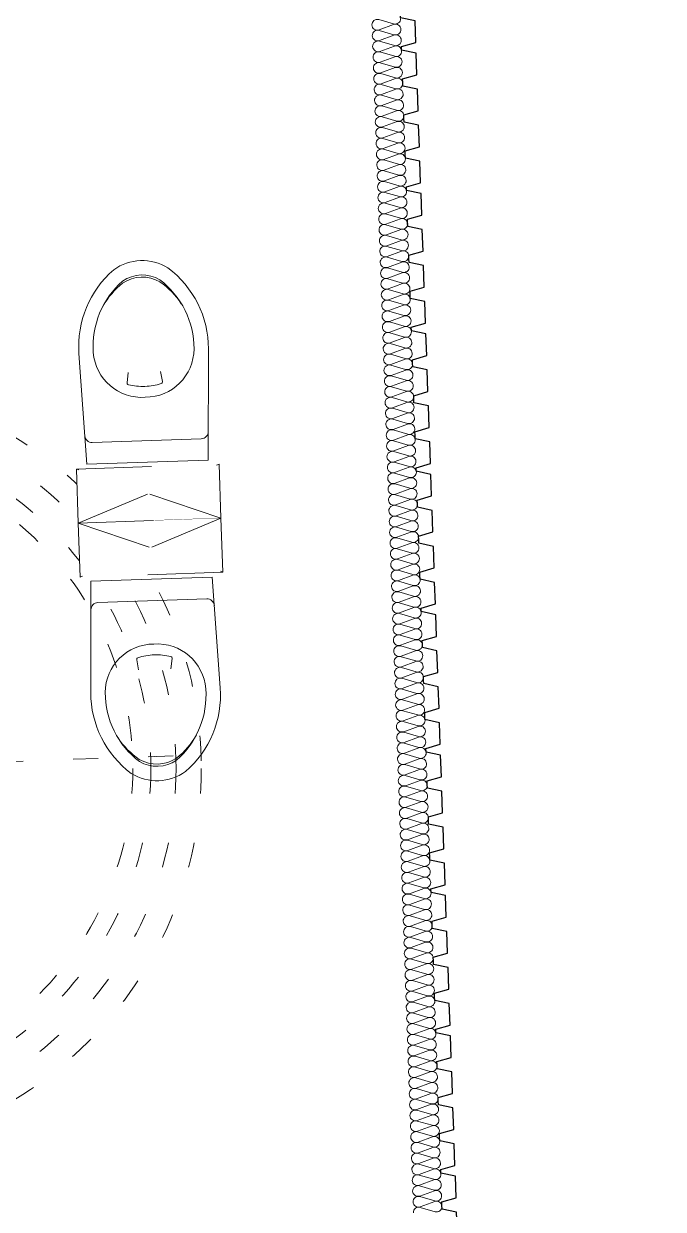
# Model space of a CAD drawing. Header units: millimetres. Extents: x 3476 to 38328, y 1439 to 26921.
# Drawn here: x 13611.8 to 13789.5, y 23520.6 to 23849.8 of the extents above; entities that cross this region are included whole.
import ezdxf

# ---------------------------------------------------------------- set-up
doc = ezdxf.new("R2010")
doc.units = ezdxf.units.MM
doc.header["$LTSCALE"] = 100
doc.header["$MEASUREMENT"] = 0
for name, pattern in [('STYLE_01', [0.41664, 0.20828, -0.20836]), ('STYLE_03', [1.25, 1.04164, -0.20836]), ('STYLE_05', [0.20828, 0.069425, -0.138855])]:
    doc.linetypes.add(name, pattern=pattern)
doc.layers.add('--W-GROEN-ZA', color=1, linetype='CONTINUOUS')
for name, color, linetype, lineweight in [('Geen', 7, 'CONTINUOUS', 15), ('Isolatie', 173, 'CONTINUOUS', 5), ('regenwatertank', 7, 'STYLE_03', 5), ('Sanitair', 7, 'STYLE_03', 5), ('sanitaire wandjes', 7, 'CONTINUOUS', 5), ('VORM constructie nieuw', 92, 'CONTINUOUS', 30)]:
    doc.layers.add(name, color=color, linetype=linetype, lineweight=lineweight)

# ---------------------------------------------------------------- blocks, each defined once
blk = doc.blocks.new('Groep-7')
at = {"layer": 'regenwatertank', "color": 9, "linetype": 'STYLE_05', "lineweight": 5}
for p, q in [((475.27, -5.5), (475.27, -90.5)), ((475.27, -93.5), (475.27, -106.5)), ((465.77, -100), (380.77, -100)), ((468.77, -100), (481.77, -100)), ((569.77, -100), (484.77, -100)), ((475.27, -109.5), (475.27, -194.5))]:
    blk.add_line(p, q, dxfattribs=at)
blk = doc.blocks.new('Groep-8')
at = {"layer": 'regenwatertank', "color": 9, "linetype": 'STYLE_05', "lineweight": 5}
for p, q in [((475.27, 13.5), (475.27, -90.5)), ((475.27, -93.5), (475.27, -106.5)), ((465.77, -100), (361.77, -100)), ((468.77, -100), (481.77, -100)), ((588.77, -100), (484.77, -100)), ((475.27, -109.5), (475.27, -213.5))]:
    blk.add_line(p, q, dxfattribs=at)
blk = doc.blocks.new('Groep-9')
at = {"layer": 'regenwatertank', "color": 9, "linetype": 'STYLE_05', "lineweight": 5}
blk.add_lwpolyline([(415.27, -70), (475.27, -70), (475.27, -130), (415.27, -130)], close=True, dxfattribs=at)
for radius in [107.5, 100.5, 93.5, 88.5]:
    blk.add_circle((475.27, -100), radius, dxfattribs=at)
at = {"layer": 'regenwatertank', "color": 9}
for name in ['Groep-8', 'Groep-7']:
    blk.add_blockref(name, (0, 0), dxfattribs=at)
blk = doc.blocks.new('Groep-10')
at = {"layer": 'Isolatie', "linetype": 'Continuous', "lineweight": 5, "flags": 128}
for points in [[(346.15, -262, -0.511611), (347.57, -263.97), (346.23, -268.03, 0.511611), (347.65, -270, 0.511611), (349.07, -268.03), (347.73, -263.97, -0.511611), (349.15, -262, -0.511611), (350.57, -263.97), (349.23, -268.03, 0.511611), (350.65, -270, 0.511611), (352.07, -268.03), (350.73, -263.97, -0.511611), (352.15, -262, -0.511611), (353.57, -263.97), (352.23, -268.03, 0.511611), (353.65, -270, 0.511611), (355.07, -268.03), (353.73, -263.97, -0.511611), (355.15, -262, -0.511611), (356.57, -263.97), (355.23, -268.03, 0.511611), (356.65, -270, 0.511611), (358.07, -268.03), (356.73, -263.97, -0.511611), (358.15, -262, -0.511611), (359.57, -263.97), (358.23, -268.03, 0.511611), (359.65, -270, 0.511611), (361.07, -268.03), (359.73, -263.97, -0.511611), (361.15, -262, -0.511611), (362.57, -263.97), (361.23, -268.03, 0.511611), (362.65, -270, 0.511611), (364.07, -268.03), (362.73, -263.97, -0.511611), (364.15, -262, -0.511611), (365.57, -263.97), (364.23, -268.03, 0.511611), (365.65, -270, 0.511611), (367.07, -268.03), (365.73, -263.97, -0.511611), (367.15, -262, -0.511611), (368.57, -263.97), (367.23, -268.03, 0.511611), (368.65, -270, 0.511611), (370.07, -268.03), (368.73, -263.97, -0.511611), (370.15, -262, -0.511611), (371.57, -263.97), (370.23, -268.03, 0.511611), (371.65, -270, 0.511611)], [(371.65, -270, 0.511611), (373.07, -268.03), (371.73, -263.97, -0.511611), (373.15, -262, -0.511611), (374.57, -263.97), (373.23, -268.03, 0.511611), (374.65, -270, 0.511611), (376.07, -268.03), (374.73, -263.97, -0.511611), (376.15, -262, -0.511611), (377.57, -263.97), (376.23, -268.03, 0.511611), (377.65, -270, 0.511611), (379.07, -268.03), (377.73, -263.97, -0.511611), (379.15, -262, -0.511611), (380.57, -263.97), (379.23, -268.03, 0.511611), (380.65, -270, 0.511611), (382.07, -268.03), (380.73, -263.97, -0.511611), (382.15, -262, -0.511611), (383.57, -263.97), (382.23, -268.03, 0.511611), (383.65, -270, 0.511611), (385.07, -268.03), (383.73, -263.97, -0.511611), (385.15, -262, -0.511611), (386.57, -263.97), (385.23, -268.03, 0.511611), (386.65, -270, 0.511611), (388.07, -268.03), (386.73, -263.97, -0.511611), (388.15, -262, -0.511611), (389.57, -263.97), (388.23, -268.03, 0.511611), (389.65, -270, 0.511611), (391.07, -268.03), (389.73, -263.97, -0.511611), (391.15, -262, -0.511611), (392.57, -263.97), (391.23, -268.03, 0.511611), (392.65, -270, 0.511611), (394.07, -268.03), (392.73, -263.97, -0.511611), (394.15, -262, -0.511611), (395.57, -263.97), (394.23, -268.03, 0.511611), (395.65, -270, 0.511611), (397.07, -268.03), (395.73, -263.97, -0.511611), (397.15, -262, -0.511611), (398.57, -263.97), (397.23, -268.03, 0.511611), (398.65, -270, 0.511611), (400.07, -268.03), (398.73, -263.97, -0.511611), (400.15, -262, -0.511611), (401.57, -263.97), (400.23, -268.03, 0.511611), (401.65, -270, 0.511611), (403.07, -268.03), (401.73, -263.97, -0.511611), (403.15, -262, -0.511611), (404.57, -263.97), (403.23, -268.03, 0.511611), (404.65, -270, 0.511611)], [(404.65, -270, 0.511611), (406.07, -268.03), (404.73, -263.97, -0.511611), (406.15, -262, -0.511611), (407.57, -263.97), (406.23, -268.03, 0.511611), (407.65, -270, 0.511611), (409.07, -268.03), (407.73, -263.97, -0.511611), (409.15, -262, -0.511611), (410.57, -263.97), (409.23, -268.03, 0.511611), (410.65, -270, 0.511611), (412.07, -268.03), (410.73, -263.97, -0.511611), (412.15, -262, -0.511611), (413.57, -263.97), (412.23, -268.03, 0.511611), (413.65, -270, 0.511611), (415.07, -268.03), (413.73, -263.97, -0.511611), (415.15, -262, -0.511611), (416.57, -263.97), (415.23, -268.03, 0.511611), (416.65, -270, 0.511611), (418.07, -268.03), (416.73, -263.97, -0.511611), (418.15, -262, -0.511611), (419.57, -263.97), (418.23, -268.03, 0.511611), (419.65, -270, 0.511611), (421.07, -268.03), (419.73, -263.97, -0.511611), (421.15, -262, -0.511611), (422.57, -263.97), (421.23, -268.03, 0.511611), (422.65, -270, 0.511611), (424.07, -268.03), (422.73, -263.97, -0.511611), (424.15, -262, -0.511611), (425.57, -263.97), (424.23, -268.03, 0.511611), (425.65, -270, 0.511611), (427.07, -268.03), (425.73, -263.97, -0.511611), (427.15, -262, -0.511611), (428.57, -263.97), (427.23, -268.03, 0.511611), (428.65, -270, 0.511611), (430.07, -268.03), (428.73, -263.97, -0.511611), (430.15, -262, -0.511611), (431.57, -263.97), (430.23, -268.03, 0.511611), (431.65, -270, 0.511611), (433.07, -268.03), (431.73, -263.97, -0.511611), (433.15, -262, -0.511611), (434.57, -263.97), (433.23, -268.03, 0.511611), (434.65, -270, 0.511611), (436.07, -268.03), (434.73, -263.97, -0.511611), (436.15, -262, -0.511611), (437.57, -263.97), (436.23, -268.03, 0.511611), (437.65, -270, 0.511611)], [(437.65, -270, 0.511611), (439.07, -268.03), (437.73, -263.97, -0.511611), (439.15, -262, -0.511611), (440.57, -263.97), (439.23, -268.03, 0.511611), (440.65, -270, 0.511611), (442.07, -268.03), (440.73, -263.97, -0.511611), (442.15, -262, -0.511611), (443.57, -263.97), (442.23, -268.03, 0.511611), (443.65, -270, 0.511611), (445.07, -268.03), (443.73, -263.97, -0.511611), (445.15, -262, -0.511611), (446.57, -263.97), (445.23, -268.03, 0.511611), (446.65, -270, 0.511611), (448.07, -268.03), (446.73, -263.97, -0.511611), (448.15, -262, -0.511611), (449.57, -263.97), (448.23, -268.03, 0.511611), (449.65, -270, 0.511611), (451.07, -268.03), (449.73, -263.97, -0.511611), (451.15, -262, -0.511611), (452.57, -263.97), (451.23, -268.03, 0.511611), (452.65, -270, 0.511611), (454.07, -268.03), (452.73, -263.97, -0.511611), (454.15, -262, -0.511611), (455.57, -263.97), (454.23, -268.03, 0.511611), (455.65, -270, 0.511611), (457.07, -268.03), (455.73, -263.97, -0.511611), (457.15, -262, -0.511611), (458.57, -263.97), (457.23, -268.03, 0.511611), (458.65, -270, 0.511611), (460.07, -268.03), (458.73, -263.97, -0.511611), (460.15, -262, -0.511611), (461.57, -263.97), (460.23, -268.03, 0.511611), (461.65, -270, 0.511611), (463.07, -268.03), (461.73, -263.97, -0.511611), (463.15, -262, -0.511611), (464.57, -263.97), (463.23, -268.03, 0.511611), (464.65, -270, 0.511611), (466.07, -268.03), (464.73, -263.97, -0.511611), (466.15, -262, -0.511611), (467.57, -263.97), (466.23, -268.03, 0.511611), (467.65, -270, 0.511611), (469.07, -268.03), (467.73, -263.97, -0.511611), (469.15, -262, -0.511611), (470.57, -263.97), (469.23, -268.03, 0.511611), (470.65, -270, 0.511611)], [(470.65, -270, 0.511611), (472.07, -268.03), (470.73, -263.97, -0.511611), (472.15, -262, -0.511611), (473.57, -263.97), (472.23, -268.03, 0.511611), (473.65, -270, 0.511611), (475.07, -268.03), (473.73, -263.97, -0.511611), (475.15, -262, -0.511611), (476.57, -263.97), (475.23, -268.03, 0.511611), (476.65, -270, 0.511611), (478.07, -268.03), (476.73, -263.97, -0.511611), (478.15, -262, -0.511611), (479.57, -263.97), (478.23, -268.03, 0.511611), (479.65, -270, 0.511611), (481.07, -268.03), (479.73, -263.97, -0.511611), (481.15, -262, -0.511611), (482.57, -263.97), (481.23, -268.03, 0.511611), (482.65, -270, 0.511611), (484.07, -268.03), (482.73, -263.97, -0.511611), (484.15, -262, -0.511611), (485.57, -263.97), (484.23, -268.03, 0.511611), (485.65, -270, 0.511611), (487.07, -268.03), (485.73, -263.97, -0.511611), (487.15, -262, -0.511611), (488.57, -263.97), (487.23, -268.03, 0.511611), (488.65, -270, 0.511611), (490.07, -268.03), (488.73, -263.97, -0.511611), (490.15, -262, -0.511611), (491.57, -263.97), (490.23, -268.03, 0.511611), (491.65, -270, 0.511611), (493.07, -268.03), (491.73, -263.97, -0.511611), (493.15, -262, -0.511611), (494.57, -263.97), (493.23, -268.03, 0.511611), (494.65, -270, 0.511611), (496.07, -268.03), (494.73, -263.97, -0.511611), (496.15, -262, -0.511611), (497.57, -263.97), (496.23, -268.03, 0.511611), (497.65, -270, 0.511611), (499.07, -268.03), (497.73, -263.97, -0.511611), (499.15, -262, -0.511611), (500.57, -263.97), (499.23, -268.03, 0.511611), (500.65, -270, 0.511611), (502.07, -268.03), (500.73, -263.97, -0.511611), (502.15, -262, -0.511611), (503.57, -263.97), (502.23, -268.03, 0.511611), (503.65, -270, 0.511611)], [(503.65, -270, 0.511611), (505.07, -268.03), (503.73, -263.97, -0.511611), (505.15, -262, -0.511611), (506.57, -263.97), (505.23, -268.03, 0.511611), (506.65, -270, 0.511611), (508.07, -268.03), (506.73, -263.97, -0.511611), (508.15, -262, -0.511611), (509.57, -263.97), (508.23, -268.03, 0.511611), (509.65, -270, 0.511611), (511.07, -268.03), (509.73, -263.97, -0.511611), (511.15, -262, -0.511611), (512.57, -263.97), (511.23, -268.03, 0.511611), (512.65, -270, 0.511611), (514.07, -268.03), (512.73, -263.97, -0.511611), (514.15, -262, -0.511611), (515.57, -263.97), (514.23, -268.03, 0.511611), (515.65, -270, 0.511611), (517.07, -268.03), (515.73, -263.97, -0.511611), (517.15, -262, -0.511611), (518.57, -263.97), (517.23, -268.03, 0.511611), (518.65, -270, 0.511611), (520.07, -268.03), (518.73, -263.97, -0.511611), (520.15, -262, -0.511611), (521.57, -263.97), (520.23, -268.03, 0.511611), (521.65, -270, 0.511611), (523.07, -268.03), (521.73, -263.97, -0.511611), (523.15, -262, -0.511611), (524.57, -263.97), (523.23, -268.03, 0.511611), (524.65, -270, 0.511611), (526.07, -268.03), (524.73, -263.97, -0.511611), (526.15, -262, -0.511611), (527.57, -263.97), (526.23, -268.03, 0.511611), (527.65, -270, 0.511611), (529.07, -268.03), (527.73, -263.97, -0.511611), (529.15, -262, -0.511611), (530.57, -263.97), (529.23, -268.03, 0.511611), (530.65, -270, 0.511611), (532.07, -268.03), (530.73, -263.97, -0.511611), (532.15, -262, -0.511611), (533.57, -263.97), (532.23, -268.03, 0.511611), (533.65, -270, 0.511611), (535.07, -268.03), (533.73, -263.97, -0.511611), (535.15, -262, -0.511611), (536.57, -263.97), (535.23, -268.03, 0.511611), (536.65, -270, 0.511611)], [(536.65, -270, 0.511611), (538.07, -268.03), (536.73, -263.97, -0.511611), (538.15, -262, -0.511611), (539.57, -263.97), (538.23, -268.03, 0.511611), (539.65, -270, 0.511611), (541.07, -268.03), (539.73, -263.97, -0.511611), (541.15, -262, -0.511611), (542.57, -263.97), (541.23, -268.03, 0.511611), (542.65, -270, 0.511611), (544.07, -268.03), (542.73, -263.97, -0.511611), (544.15, -262, -0.511611), (545.57, -263.97), (544.23, -268.03, 0.511611), (545.65, -270, 0.511611), (547.07, -268.03), (545.73, -263.97, -0.511611), (547.15, -262, -0.511611), (548.57, -263.97), (547.23, -268.03, 0.511611), (548.65, -270, 0.511611), (550.07, -268.03), (548.73, -263.97, -0.511611), (550.15, -262, -0.511611), (551.57, -263.97), (550.23, -268.03, 0.511611), (551.65, -270, 0.511611), (553.07, -268.03), (551.73, -263.97, -0.511611), (553.15, -262, -0.511611), (554.57, -263.97), (553.23, -268.03, 0.511611), (554.65, -270, 0.511611), (556.07, -268.03), (554.73, -263.97, -0.511611), (556.15, -262, -0.511611), (557.57, -263.97), (556.23, -268.03, 0.511611), (557.65, -270, 0.511611), (559.07, -268.03), (557.73, -263.97, -0.511611), (559.15, -262, -0.511611), (560.57, -263.97), (559.23, -268.03, 0.511611), (560.65, -270, 0.511611), (562.07, -268.03), (560.73, -263.97, -0.511611), (562.15, -262, -0.511611), (563.57, -263.97), (562.23, -268.03, 0.511611), (563.65, -270, 0.511611), (565.07, -268.03), (563.73, -263.97, -0.511611), (565.15, -262, -0.511611), (566.57, -263.97), (565.23, -268.03, 0.511611), (566.65, -270, 0.511611), (568.07, -268.03), (566.73, -263.97, -0.511611), (568.15, -262, -0.511611), (569.57, -263.97), (568.23, -268.03, 0.511611), (569.65, -270, 0.511611)], [(569.65, -270, 0.511611), (571.07, -268.03), (569.73, -263.97, -0.511611), (571.15, -262, -0.511611), (572.57, -263.97), (571.23, -268.03, 0.511611), (572.65, -270, 0.511611), (574.07, -268.03), (572.73, -263.97, -0.511611), (574.15, -262, -0.511611), (575.57, -263.97), (574.23, -268.03, 0.511611), (575.65, -270, 0.511611), (577.07, -268.03), (575.73, -263.97, -0.511611), (577.15, -262, -0.511611), (578.57, -263.97), (577.23, -268.03, 0.511611), (578.65, -270, 0.511611), (580.07, -268.03), (578.73, -263.97, -0.511611), (580.15, -262, -0.511611), (581.57, -263.97), (580.23, -268.03, 0.511611), (581.65, -270, 0.511611), (583.07, -268.03), (581.73, -263.97, -0.511611), (583.15, -262, -0.511611), (584.57, -263.97), (583.23, -268.03, 0.511611), (584.65, -270, 0.511611), (586.07, -268.03), (584.73, -263.97, -0.511611), (586.15, -262, -0.511611), (587.57, -263.97), (586.23, -268.03, 0.511611), (587.65, -270, 0.511611), (589.07, -268.03), (587.73, -263.97, -0.511611), (589.15, -262, -0.511611), (590.57, -263.97), (589.23, -268.03, 0.511611), (590.65, -270, 0.511611), (592.07, -268.03), (590.73, -263.97, -0.511611), (592.15, -262, -0.511611), (593.57, -263.97), (592.23, -268.03, 0.511611), (593.65, -270, 0.511611), (595.07, -268.03), (593.73, -263.97, -0.511611), (595.15, -262, -0.511611), (596.57, -263.97), (595.23, -268.03, 0.511611), (596.65, -270, 0.511611), (598.07, -268.03), (596.73, -263.97, -0.511611), (598.15, -262, -0.511611), (599.57, -263.97), (598.23, -268.03, 0.511611), (599.65, -270, 0.511611), (601.07, -268.03), (599.73, -263.97, -0.511611), (601.15, -262, -0.511611), (602.57, -263.97), (601.23, -268.03, 0.511611), (602.65, -270, 0.511611), (604.07, -268.03), (603.4, -266)], [(603.4, -266), (602.73, -263.97, -0.511611), (604.15, -262, -0.511611), (605.57, -263.97), (604.23, -268.03, 0.511611), (605.65, -270, 0.511611), (607.07, -268.03), (605.73, -263.97, -0.511611), (607.15, -262, -0.511611), (608.57, -263.97), (607.23, -268.03, 0.511611), (608.65, -270, 0.511611), (610.07, -268.03), (608.73, -263.97, -0.511611), (610.15, -262, -0.511611), (611.57, -263.97), (610.23, -268.03, 0.511611), (611.65, -270, 0.511611), (613.07, -268.03), (611.73, -263.97, -0.511611), (613.15, -262, -0.511611), (614.57, -263.97), (613.23, -268.03, 0.511611), (614.65, -270, 0.511611), (616.07, -268.03), (614.73, -263.97, -0.511611), (616.15, -262, -0.511611), (617.57, -263.97), (616.23, -268.03, 0.511611), (617.65, -270, 0.511611), (619.07, -268.03), (617.73, -263.97, -0.511611), (619.15, -262, -0.511611), (620.57, -263.97), (619.23, -268.03, 0.511611), (620.65, -270, 0.511611), (622.07, -268.03), (620.73, -263.97, -0.511611), (622.15, -262, -0.511611), (623.57, -263.97), (622.23, -268.03, 0.511611), (623.65, -270, 0.511611), (625.07, -268.03), (623.73, -263.97, -0.511611), (625.15, -262, -0.511611), (626.57, -263.97), (625.23, -268.03, 0.511611), (626.65, -270, 0.511611), (628.07, -268.03), (626.73, -263.97, -0.511611), (628.15, -262, -0.511611), (629.57, -263.97), (628.23, -268.03, 0.511611), (629.65, -270, 0.511611), (631.07, -268.03), (629.73, -263.97, -0.511611), (631.15, -262, -0.511611), (632.57, -263.97), (631.23, -268.03, 0.511611), (632.65, -270, 0.511611), (634.07, -268.03), (632.73, -263.97, -0.511611), (634.15, -262, -0.511611), (635.57, -263.97), (634.23, -268.03, 0.511611), (635.65, -270, 0.511611), (637.07, -268.03), (636.4, -266)], [(636.4, -266), (635.73, -263.97, -0.511611), (637.15, -262, -0.511611), (638.57, -263.97), (637.23, -268.03, 0.511611), (638.65, -270, 0.511611), (640.07, -268.03), (638.73, -263.97, -0.511611), (640.15, -262, -0.511611), (641.57, -263.97), (640.23, -268.03, 0.511611), (641.65, -270, 0.511611), (643.07, -268.03), (641.73, -263.97, -0.511611), (643.15, -262, -0.511611), (644.57, -263.97), (643.23, -268.03, 0.511611), (644.65, -270, 0.511611), (646.07, -268.03), (644.73, -263.97, -0.511611), (646.15, -262, -0.511611), (647.57, -263.97), (646.23, -268.03, 0.511611), (647.65, -270, 0.511611), (649.07, -268.03), (647.73, -263.97, -0.511611), (649.15, -262, -0.511611), (650.57, -263.97), (649.23, -268.03, 0.511611), (650.65, -270, 0.511611), (652.07, -268.03), (650.73, -263.97, -0.511611), (652.15, -262, -0.511611), (653.57, -263.97), (652.23, -268.03, 0.511611), (653.65, -270, 0.511611), (655.07, -268.03), (653.73, -263.97, -0.511611), (655.15, -262, -0.511611), (656.57, -263.97), (655.23, -268.03, 0.511611), (656.65, -270, 0.511611), (658.07, -268.03), (656.73, -263.97, -0.511611), (658.15, -262, -0.511611), (659.57, -263.97), (658.23, -268.03, 0.511611), (659.65, -270, 0.511611), (661.07, -268.03), (659.73, -263.97, -0.511611), (661.15, -262, -0.511611), (662.57, -263.97), (661.23, -268.03, 0.511611), (662.65, -270, 0.511611), (664.07, -268.03), (662.73, -263.97, -0.511611), (664.15, -262, -0.511611), (665.57, -263.97), (664.23, -268.03, 0.511611), (665.65, -270, 0.511611), (667.07, -268.03), (665.73, -263.97, -0.511611), (667.15, -262, -0.511611), (668.57, -263.97), (667.23, -268.03, 0.511611), (668.65, -270, 0.511611), (670.07, -268.03), (669.4, -266)], [(669.4, -266), (668.73, -263.97, -0.511611), (670.15, -262, -0.511611), (671.57, -263.97), (670.23, -268.03, 0.511611), (671.65, -270, 0.511611), (673.07, -268.03), (671.73, -263.97, -0.511611), (673.15, -262, -0.511611), (674.57, -263.97), (673.23, -268.03, 0.511611), (674.65, -270, 0.511611), (676.07, -268.03), (674.73, -263.97, -0.511611), (676.15, -262, -0.511611), (677.57, -263.97), (676.23, -268.03, 0.511611), (677.65, -270, 0.511611)]]:
    blk.add_lwpolyline(points, format="xyb", dxfattribs=at)
blk = doc.blocks.new('Groep-17')
at = {"layer": 'Geen', "linetype": 'Continuous', "lineweight": 30}
for points in [[(590.87, -270), (591.87, -270), (592.87, -274), (598.87, -274), (599.87, -270), (600.87, -270)], [(600.87, -270), (601.87, -270), (602.87, -274), (608.87, -274), (609.87, -270), (610.87, -270)], [(610.87, -270), (611.87, -270), (612.87, -274), (618.87, -274), (619.87, -270), (620.87, -270)], [(620.87, -270), (621.87, -270), (622.87, -274), (628.87, -274), (629.87, -270), (630.87, -270)]]:
    blk.add_lwpolyline(points, dxfattribs=at)
blk = doc.blocks.new('Groep-19')
at = {"layer": 'Geen', "linetype": 'Continuous', "lineweight": 30}
for points in [[(512.87, -270), (513.87, -270), (514.87, -274), (520.87, -274), (521.87, -270), (522.87, -270)], [(522.87, -270), (523.87, -270), (524.87, -274), (530.87, -274), (531.87, -270), (532.87, -270)], [(532.87, -270), (533.87, -270), (534.87, -274), (540.87, -274), (541.87, -270), (542.87, -270)], [(542.87, -270), (543.87, -270), (544.87, -274), (550.87, -274), (551.87, -270), (552.87, -270)]]:
    blk.add_lwpolyline(points, dxfattribs=at)
blk = doc.blocks.new('Groep-20')
at = {"layer": 'Geen', "linetype": 'Continuous', "lineweight": 30}
for points in [[(473.87, -270), (474.87, -270), (475.87, -274), (481.87, -274), (482.87, -270), (483.87, -270)], [(483.87, -270), (484.87, -270), (485.87, -274), (491.87, -274), (492.87, -270), (493.87, -270)], [(493.87, -270), (494.87, -270), (495.87, -274), (501.87, -274), (502.87, -270), (503.87, -270)], [(503.87, -270), (504.87, -270), (505.87, -274), (511.87, -274), (512.87, -270), (513.87, -270)]]:
    blk.add_lwpolyline(points, dxfattribs=at)
blk = doc.blocks.new('Groep-21')
at = {"layer": 'Geen', "linetype": 'Continuous', "lineweight": 30}
for points in [[(434.87, -270), (435.87, -270), (436.87, -274), (442.87, -274), (443.87, -270), (444.87, -270)], [(444.87, -270), (445.87, -270), (446.87, -274), (452.87, -274), (453.87, -270), (454.87, -270)], [(454.87, -270), (455.87, -270), (456.87, -274), (462.87, -274), (463.87, -270), (464.87, -270)], [(464.87, -270), (465.87, -270), (466.87, -274), (472.87, -274), (473.87, -270), (474.87, -270)]]:
    blk.add_lwpolyline(points, dxfattribs=at)
blk = doc.blocks.new('Groep-22')
at = {"layer": 'Geen', "linetype": 'Continuous', "lineweight": 30}
for points in [[(395.87, -270), (396.87, -270), (397.87, -274), (403.87, -274), (404.87, -270), (405.87, -270)], [(405.87, -270), (406.87, -270), (407.87, -274), (413.87, -274), (414.87, -270), (415.87, -270)], [(415.87, -270), (416.87, -270), (417.87, -274), (423.87, -274), (424.87, -270), (425.87, -270)], [(425.87, -270), (426.87, -270), (427.87, -274), (433.87, -274), (434.87, -270), (435.87, -270)]]:
    blk.add_lwpolyline(points, dxfattribs=at)
blk = doc.blocks.new('Groep-23')
at = {"layer": 'Geen', "linetype": 'Continuous', "lineweight": 30}
for points in [[(356.87, -270), (357.87, -270), (358.87, -274), (364.87, -274), (365.87, -270), (366.87, -270)], [(366.87, -270), (367.87, -270), (368.87, -274), (374.87, -274), (375.87, -270), (376.87, -270)], [(376.87, -270), (377.87, -270), (378.87, -274), (384.87, -274), (385.87, -270), (386.87, -270)], [(386.87, -270), (387.87, -270), (388.87, -274), (394.87, -274), (395.87, -270), (396.87, -270)]]:
    blk.add_lwpolyline(points, dxfattribs=at)
blk = doc.blocks.new('Groep-24')
at = {"layer": 'Geen', "linetype": 'Continuous', "lineweight": 30}
for points in [[(317.87, -270), (318.87, -270), (319.87, -274), (325.87, -274), (326.87, -270), (327.87, -270)], [(327.87, -270), (328.87, -270), (329.87, -274), (335.87, -274), (336.87, -270), (337.87, -270)], [(337.87, -270), (338.87, -270), (339.87, -274), (345.87, -274), (346.87, -270), (347.87, -270)], [(347.87, -270), (348.87, -270), (349.87, -274), (355.87, -274), (356.87, -270), (357.87, -270)]]:
    blk.add_lwpolyline(points, dxfattribs=at)
blk = doc.blocks.new('Groep-15')
at = {"layer": 'Geen', "linetype": 'Continuous', "lineweight": 30}
for points in [[(668.87, -270), (669.87, -270), (670.87, -274), (676.87, -274), (677.87, -270), (678.87, -270)], [(678.87, -270), (679.87, -270), (680.87, -274), (686.87, -274), (687.87, -270), (688.87, -270)], [(688.87, -270), (689.87, -270), (690.87, -274), (696.87, -274), (697.87, -270), (698.87, -270)], [(698.87, -270), (699.87, -270), (700.87, -274), (706.87, -274), (707.87, -270), (708.87, -270)]]:
    blk.add_lwpolyline(points, dxfattribs=at)
blk = doc.blocks.new('Groep-16')
at = {"layer": 'Geen', "linetype": 'Continuous', "lineweight": 30}
for points in [[(629.87, -270), (630.87, -270), (631.87, -274), (637.87, -274), (638.87, -270), (639.87, -270)], [(639.87, -270), (640.87, -270), (641.87, -274), (647.87, -274), (648.87, -270), (649.87, -270)], [(649.87, -270), (650.87, -270), (651.87, -274), (657.87, -274), (658.87, -270), (659.87, -270)], [(659.87, -270), (660.87, -270), (661.87, -274), (667.87, -274), (668.87, -270), (669.87, -270)]]:
    blk.add_lwpolyline(points, dxfattribs=at)
blk = doc.blocks.new('Groep-18')
at = {"layer": 'Geen', "linetype": 'Continuous', "lineweight": 30}
for points in [[(551.87, -270), (552.87, -270), (553.87, -274), (559.87, -274), (560.87, -270), (561.87, -270)], [(561.87, -270), (562.87, -270), (563.87, -274), (569.87, -274), (570.87, -270), (571.87, -270)], [(571.87, -270), (572.87, -270), (573.87, -274), (579.87, -274), (580.87, -270), (581.87, -270)], [(581.87, -270), (582.87, -270), (583.87, -274), (589.87, -274), (590.87, -270), (591.87, -270)]]:
    blk.add_lwpolyline(points, dxfattribs=at)
blk = doc.blocks.new('Groep-36')
at = {"layer": 'Geen'}
for name in ['Groep-24', 'Groep-23', 'Groep-22', 'Groep-21', 'Groep-20', 'Groep-19', 'Groep-18', 'Groep-17', 'Groep-16', 'Groep-15']:
    blk.add_blockref(name, (0, 0), dxfattribs=at)
blk = doc.blocks.new('Groep-67')
at = {"color": 7, "linetype": 'STYLE_01', "lineweight": 15}
blk.add_wipeout([(540.75, -175.68), (555.75, -175.68), (555.75, -215.32), (540.75, -215.32)], dxfattribs=at).dxf.layer = 'Sanitair'
at = {"layer": 'Sanitair', "color": 7, "linetype": 'STYLE_01', "lineweight": 15}
for p, q in [((540.75, -215.32), (555.75, -175.68)), ((540.75, -175.68), (555.75, -215.32))]:
    blk.add_line(p, q, dxfattribs=at)
blk.add_lwpolyline([(540.75, -175.68), (555.75, -175.68), (555.75, -215.32), (540.75, -215.32)], close=True, dxfattribs=at)
blk = doc.blocks.new('WC 11 36_56_34 (2D)')
at = {"layer": 'Geen', "color": 251, "linetype": 'Continuous', "lineweight": 9, "flags": 128}
for points in [[(-18, -30.83), (-16.86, 0), (16.86, 0), (18, -30.83, -0.235665), (7.54, -53.72, -0.301858), (-7.54, -53.72, -0.235664)], [(5.18, -50.49, -0.291782), (-5.18, -50.49), (-5.18, -50.49, -0.233464), (-13.99, -30.98, -0.412461), (0, -18.04, -0.412454), (13.99, -30.98), (13.99, -30.98, -0.233463), (5.18, -50.49), (5.18, -50.49)]]:
    blk.add_lwpolyline(points, format="xyb", close=True, dxfattribs=at)
for points in [[(17.15, -7.93, 0.194118), (16.54, -6.56, 0.194118), (15.15, -6), (-15.15, -6, 0.194102), (-16.54, -6.56, 0.194105), (-17.15, -7.93, 0.194105)], [(-4.5, -25.03), (-4.93, -22.23, -0.182506), (-4.86, -21.89, -0.182533), (-4.58, -21.68, -0.069795), (0, -21.04, -0.069793), (4.58, -21.68, -0.182535), (4.86, -21.89, -0.182534), (4.93, -22.23), (4.5, -25.03)], [(10.9, -43.64, -0.098157), (5.18, -49.89), (5.18, -49.89, -0.291782), (-5.18, -49.89), (-5.18, -49.89, -0.097137), (-10.85, -43.74, -0.097137)]]:
    blk.add_lwpolyline(points, format="xyb", dxfattribs=at)
blk = doc.blocks.new('Groep-68')
at = {"layer": 'Sanitair', "color": 7}
blk.add_blockref('Groep-67', (0, 0), dxfattribs=at)
at = {"layer": 'sanitaire wandjes', "color": 7, "xscale": -1, "rotation": 90}
blk.add_blockref('WC 11 36_56_34 (2D)', (557, -195.5), dxfattribs=at)
blk = doc.blocks.new('Groep-69')
at = {"color": 7, "linetype": 'STYLE_01', "lineweight": 15}
blk.add_wipeout([(525.75, -175.68), (540.75, -175.68), (540.75, -215.32), (525.75, -215.32)], dxfattribs=at).dxf.layer = 'Sanitair'
at = {"layer": 'Sanitair', "color": 7, "linetype": 'STYLE_01', "lineweight": 15}
for p, q in [((540.75, -215.32), (525.75, -175.68)), ((540.75, -175.68), (525.75, -215.32))]:
    blk.add_line(p, q, dxfattribs=at)
blk.add_lwpolyline([(525.75, -175.68), (540.75, -175.68), (540.75, -215.32), (525.75, -215.32)], close=True, dxfattribs=at)
blk = doc.blocks.new('Groep-70')
at = {"layer": 'Sanitair', "color": 7}
blk.add_blockref('Groep-69', (0, 0), dxfattribs=at)
at = {"layer": 'sanitaire wandjes', "color": 7, "rotation": -90}
blk.add_blockref('WC 11 36_56_34 (2D)', (524.5, -195.5), dxfattribs=at)

msp = doc.modelspace()

# ---------------------------------------------------------------- hatches: boundary and pattern name
at = {"layer": '--W-GROEN-ZA'}
h = msp.add_hatch(dxfattribs=at)
h.set_pattern_fill('GRASS', color=256, scale=100, style=0)
h.set_pattern_definition([(90, (-82915.385, 48275.82), (-70.71068, 70.71068), [18.75, -122.67136]), (45, (-82915.39, 48275.82), (-70.71068, 70.71068), [18.75, -81.25]), (135, (-82915.39, 48275.82), (-70.71068, -70.71068), [18.75, -81.25])])
edge = h.paths.add_edge_path()
edge.add_line((17535.35, 24547.29), (17505.8, 24552.47))
edge.add_line((17505.8, 24552.47), (17327.8, 23563.42))
edge.add_line((17327.8, 23563.42), (13383.05, 24233.86))
edge.add_line((13383.05, 24233.86), (13373.8, 24524.51))
edge.add_line((13373.8, 24524.51), (17097.3, 23891.68))
edge.add_line((17097.3, 23891.68), (17238.9, 24678.45))
edge.add_line((17238.9, 24678.45), (17628.52, 24685.65))
edge.add_line((17628.52, 24685.65), (17651.22, 23447.43))
edge.add_arc((17351.27, 23441.93), 300, -88.9441, 1.05, ccw=False)
edge.add_line((17356.79, 23141.98), (16726.29, 23130.37))
edge.add_line((16726.29, 23130.37), (16621.27, 23145.74))
edge.add_line((16621.27, 23145.74), (16540.31, 23198.68))
edge.add_line((16540.31, 23198.68), (16480.56, 23282.8))
edge.add_line((16480.56, 23282.8), (16461.88, 23376.5))
edge.add_line((16461.88, 23376.5), (16462.37, 23680.07))
edge.add_line((16462.37, 23680.07), (17352.06, 23528.86))
edge.add_line((17352.06, 23528.86), (17535.35, 24547.29))

# ---------------------------------------------------------------- block references
at = {"layer": 'Geen', "color": 7, "rotation": 92.00000000000394}
for name in ['Groep-10', 'Groep-17', 'Groep-8', 'Groep-9', 'Groep-7']:
    msp.add_blockref(name, (13470.3, 23164.57), dxfattribs=at)
at = {"layer": 'Geen', "rotation": 92.00000000000394}
for name in ['Groep-36', 'Groep-20', 'Groep-21', 'Groep-22', 'Groep-23', 'Groep-24']:
    msp.add_blockref(name, (13470.3, 23164.57), dxfattribs=at)
at = {"layer": 'VORM constructie nieuw', "color": 7, "rotation": 92.00000000000394}
msp.add_blockref('Groep-19', (13470.3, 23164.57), dxfattribs=at)

# ---------------------------------------------------------------- next in the draw order: block references
at = {"layer": 'Geen', "rotation": 92.00000000000394}
msp.add_blockref('Groep-67', (13470.3, 23164.57), dxfattribs=at)

# ---------------------------------------------------------------- next in the draw order: block references
msp.add_blockref('Groep-68', (13470.3, 23164.57), dxfattribs=at)

# ---------------------------------------------------------------- next in the draw order: block references
msp.add_blockref('Groep-69', (13470.3, 23164.57), dxfattribs=at)

# ---------------------------------------------------------------- next in the draw order: block references
msp.add_blockref('Groep-70', (13470.3, 23164.57), dxfattribs=at)

doc.saveas('drawing.dxf')
